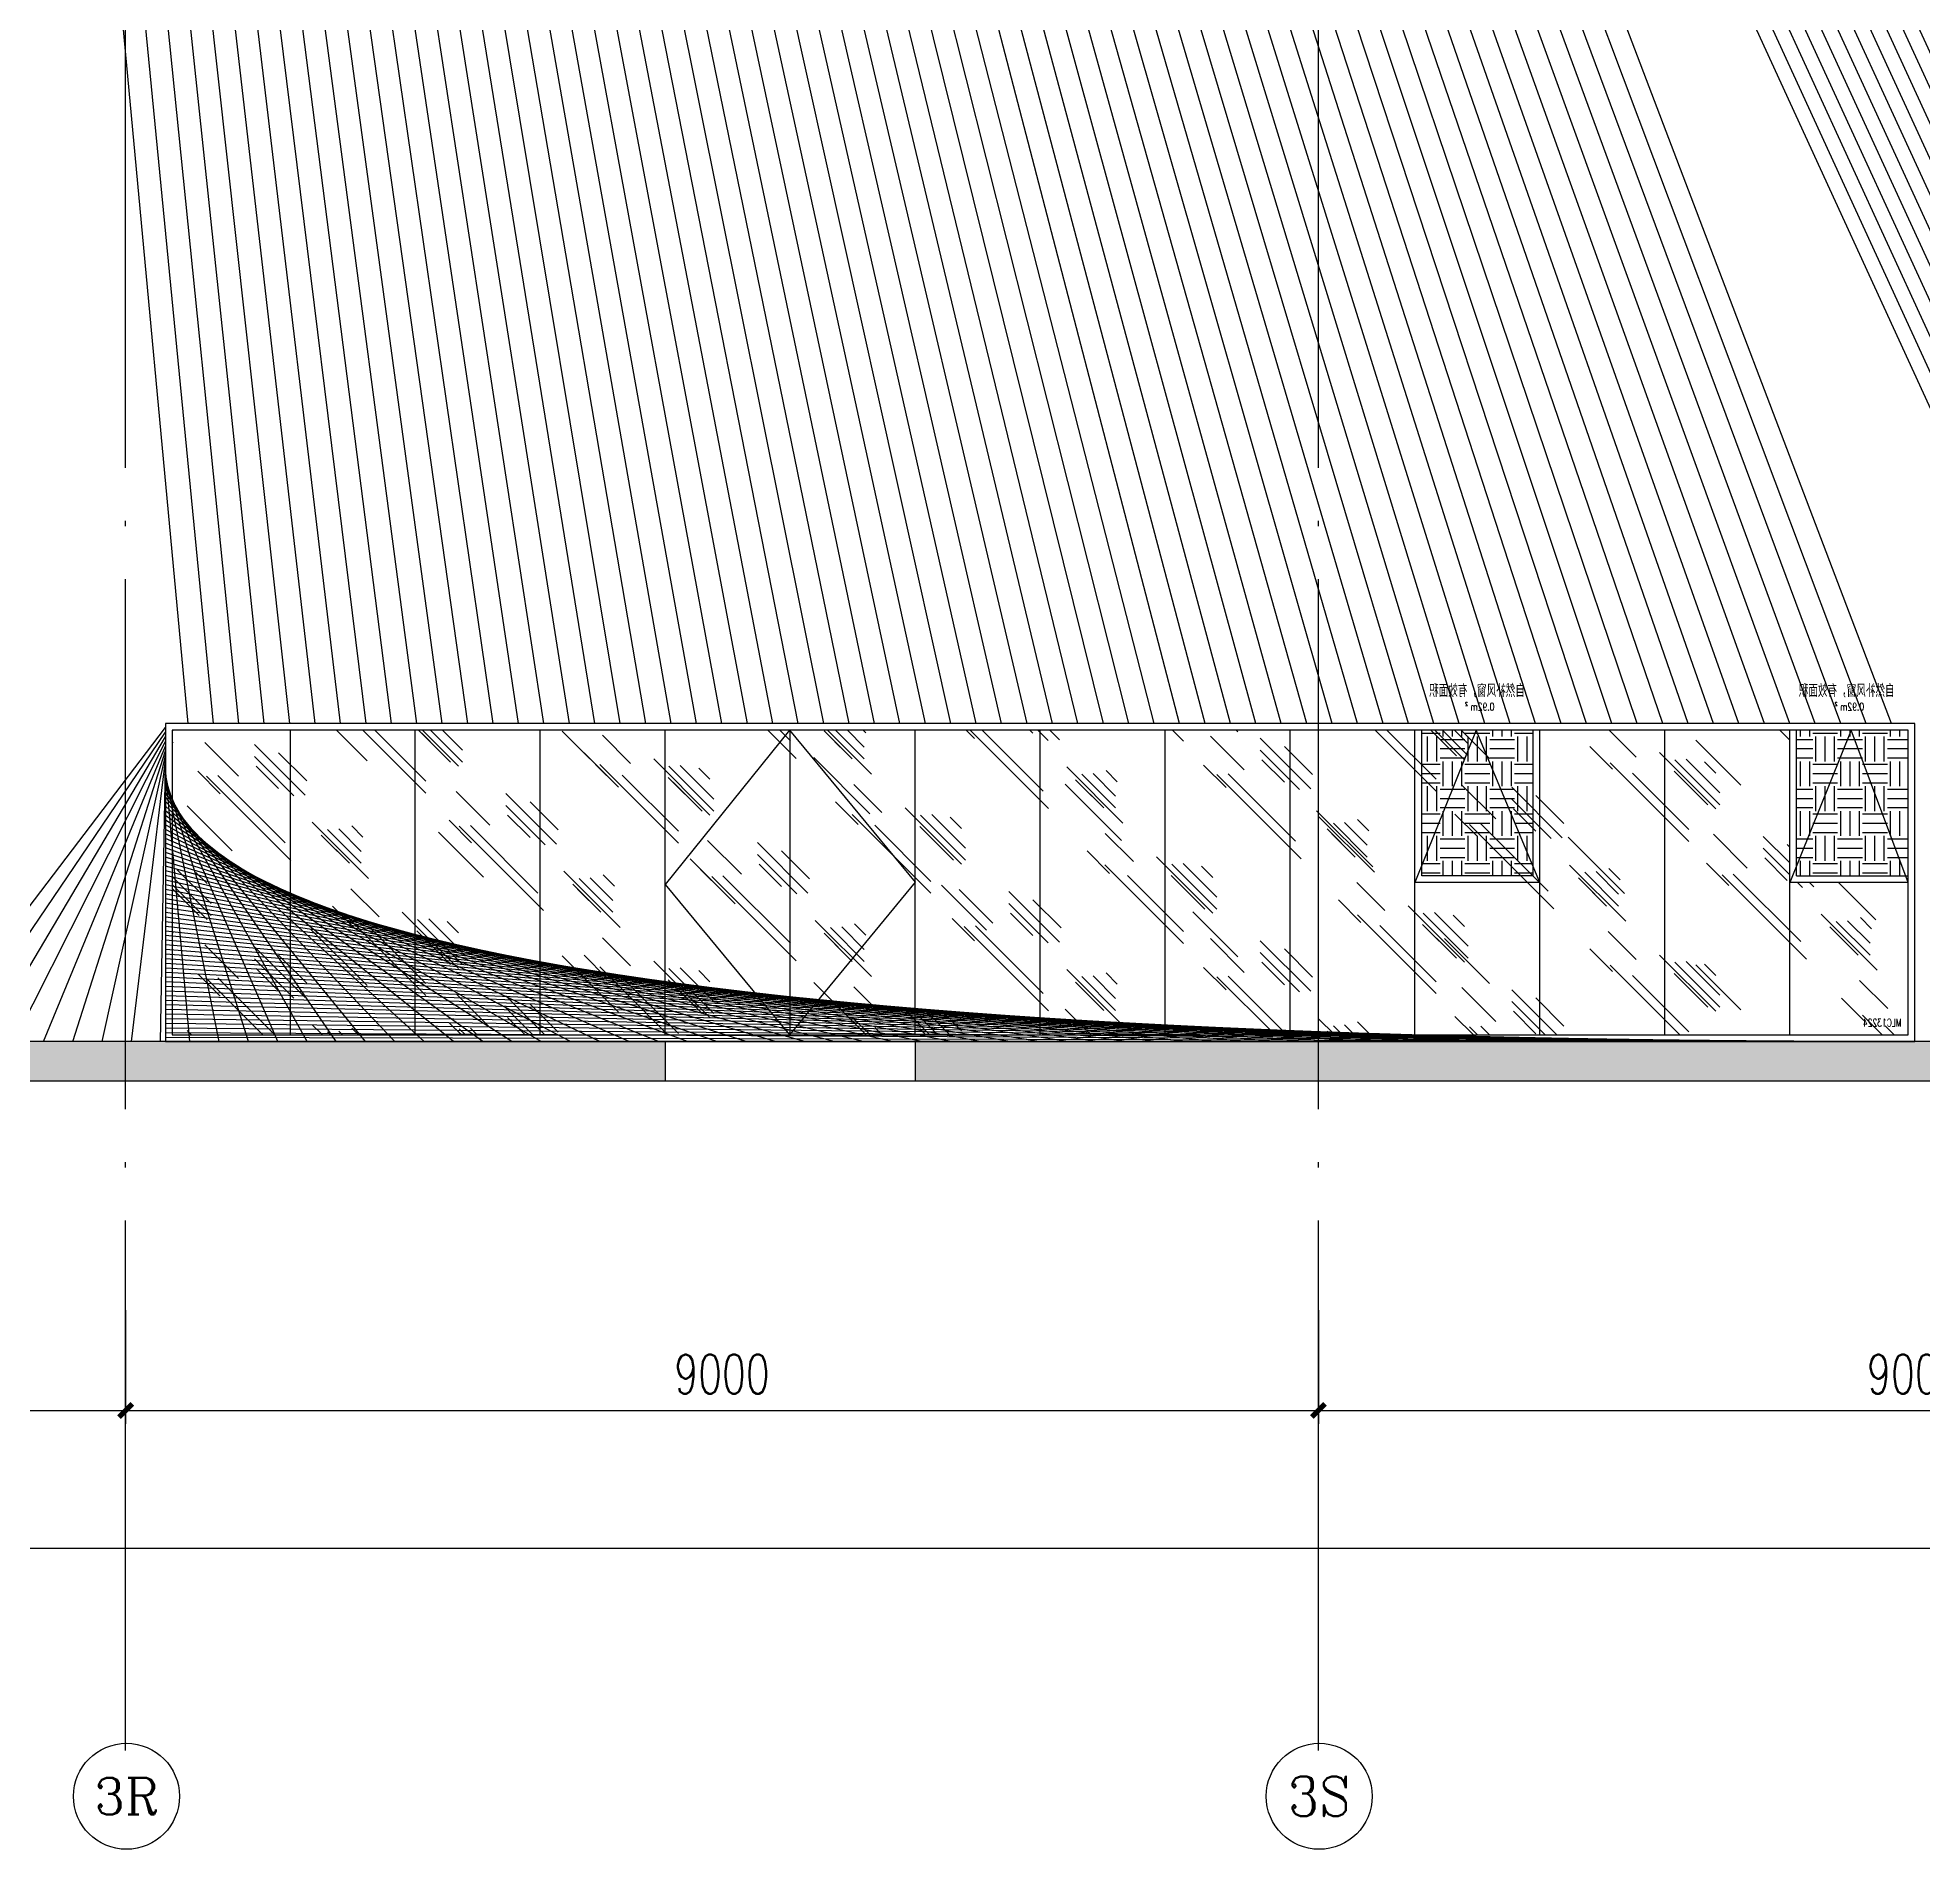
# Model space of a CAD drawing. Extents: x -4210259 to 293730, y -7499 to 868879.
# Drawn here: x 117856 to 132076, y 511142 to 524813 of the extents above; entities that cross this region are included whole.
import ezdxf
from ezdxf.enums import TextEntityAlignment as Align

# ---------------------------------------------------------------- set-up
doc = ezdxf.new("R2010")
doc.units = 0
doc.header["$LTSCALE"] = 1000
doc.header["$MEASUREMENT"] = 0
doc.linetypes.add('__DASH', pattern=[0.35, 0.25, -0.1])
doc.linetypes.add('DOTE', pattern=[2.4200000000000004, 2, -0.2, 0.02, -0.2])
doc.layers.get('Defpoints').update_dxf_attribs({"color": 210})
for name, color, linetype in [('A-AXIS-D', 1, 'Continuous'), ('A-AXIS-DOTE', 14, 'DOTE'), ('A-HATCH-2', 251, 'Continuous'), ('A-LIN-V', 9, 'Continuous'), ('A-WINDOW', 140, 'Continuous'), ('A-门窗表显示尺寸', 160, 'Continuous'), ('AS-WALL', 40, 'Continuous'), ('PUB_TEXT', 7, 'Continuous'), ('SPACE', 7, 'Continuous'), ('SPACE_HATCH', 8, 'Continuous')]:
    doc.layers.add(name, color=color, linetype=linetype)
doc.layers.add('A-WALL-HATCH', color=8, linetype='Continuous', lineweight=13)
doc.styles.add('_TCH_AXIS', font='COMPLEX', dxfattribs={"bigfont": 'GBCBIG'})
doc.styles.add('_TCH_DIM_T3', font='SIMPLEX', dxfattribs={"width": 0.7058823529411765, "bigfont": 'GBCBIG'})
doc.styles.add('_TCH_SPACE', font='SIMPLEX', dxfattribs={"height": 5, "bigfont": 'GBCBIG'})
doc.styles.add('A-DIM_T3', font='SIMPLEX', dxfattribs={"width": 0.7058823529411765, "bigfont": 'GBCBIG'})
doc.styles.add('A-STANDARD', font='SIMPLEX', dxfattribs={"bigfont": 'GBCBIG'})
doc.dimstyles.new('_TCH_ARCH&&100', dxfattribs={"dimtxt": 297.5, "dimasz": 100, "dimexe": 100, "dimexo": 100, "dimgap": 126.25, "dimtad": 1, "dimdec": 0, "dimzin": 0, "dimdsep": 46, "dimtxsty": '_TCH_DIM_T3', "dimblk": 'ARCHTICK', "dimcen": 0.09, "dimclrt": 7, "dimazin": 2, "dimtfac": 1, "dimtdec": 0, "dimtix": 1, "dimtmove": 2, "dimatfit": 3, "dimfxl": 0, "dimtolj": 1, "dimtzin": 0, "dimarcsym": 0})
doc.dimstyles.new('A-DIM&&20', dxfattribs={"dimtxt": 59.5, "dimasz": 20, "dimexe": 20, "dimexo": 20, "dimgap": 25.25, "dimtad": 1, "dimdec": 0, "dimzin": 0, "dimdsep": 46, "dimtxsty": 'A-DIM_T3', "dimblk": 'ARCHTICK', "dimcen": 0.09, "dimclrt": 7, "dimazin": 2, "dimtfac": 1, "dimtdec": 0, "dimtix": 1, "dimtmove": 2, "dimatfit": 3, "dimfxl": 0, "dimtolj": 1, "dimtzin": 0, "dimarcsym": 0})
pattern_1 = [(0, (0, 0), (187.5, 187.5), [187.5, -187.5]), (0, (0, 70.3125), (187.5, 187.5), [187.5, -187.5]), (0, (0, 140.625), (187.5, 187.5), [187.5, -187.5]), (90, (23.4375, 164.0625), (-187.5, 187.5), [187.5, -187.5]), (90, (93.75, 164.0625), (-187.5, 187.5), [187.5, -187.5]), (90, (164.0625, 164.0625), (-187.5, 187.5), [187.5, -187.5])]

# ---------------------------------------------------------------- blocks, each defined once
blk = doc.blocks.new('_ArchTick')
at = {"color": 0, "linetype": 'ByBlock', "const_width": 0.4}
blk.add_lwpolyline([(-0.5, -0.5), (0.5, 0.5)], dxfattribs=at)
blk = doc.blocks.new('*D1433')
at = {"layer": 'A-门窗表显示尺寸', "color": 0, "lineweight": -2}
for p, q in [((88599.33238329354, 519122.5479735102), (88599.33238329354, 519390.0000000253)), ((88599.33238329354, 519370.0000000253), (101799.3323832985, 519370.0000000253)), ((101799.3323832985, 519122.5479735102), (101799.3323832985, 519390.0000000253))]:
    blk.add_line(p, q, dxfattribs=at)
at = {"layer": 'Defpoints', "color": 0}
for p in [(101799.3323832985, 519370.0000000253), (88599.33238329354, 519102.5479735102), (101799.3323832985, 519102.5479735102)]:
    blk.add_point(p, dxfattribs=at)
at = {"layer": 'A-门窗表显示尺寸', "color": 0, "lineweight": -2, "xscale": 20, "yscale": 20, "zscale": 20, "rotation": 180}
blk.add_blockref('_ArchTick', (88599.33238329354, 519370.0000000253), dxfattribs=at)
at = {"layer": 'A-门窗表显示尺寸', "color": 0, "lineweight": -2, "xscale": 20, "yscale": 20, "zscale": 20}
blk.add_blockref('_ArchTick', (101799.3323832985, 519370.0000000253), dxfattribs=at)
at = {"layer": 'A-门窗表显示尺寸', "color": 7, "insert": (95199.33238329605, 519425.0000000253), "char_height": 59.5, "attachment_point": 5, "style": 'A-DIM_T3'}
blk.add_mtext('\\A1;13200', dxfattribs=at)
blk = doc.blocks.new('*D1434')
at = {"layer": 'A-门窗表显示尺寸', "color": 0, "lineweight": -2}
for p, q in [((90955.71428571851, 519637.4520265411), (90688.26225920347, 519637.4520265411)), ((90708.26225920347, 517237.4520265178), (90708.26225920347, 519637.4520265411)), ((90955.71428571851, 517237.4520265178), (90688.26225920347, 517237.4520265178))]:
    blk.add_line(p, q, dxfattribs=at)
at = {"layer": 'Defpoints', "color": 0}
for p in [(90708.26225920347, 519637.4520265411), (90975.71428571851, 519637.4520265411), (90975.71428571851, 517237.4520265178)]:
    blk.add_point(p, dxfattribs=at)
at = {"layer": 'A-门窗表显示尺寸', "color": 0, "lineweight": -2, "xscale": 20, "yscale": 20, "zscale": 20}
for p, rotation in [((90708.26225920347, 519637.4520265411), 90), ((90708.26225920347, 517237.4520265178), 270)]:
    blk.add_blockref('_ArchTick', p, dxfattribs=dict(at, rotation=rotation))
at = {"layer": 'A-门窗表显示尺寸', "color": 7, "insert": (90653.2622592036, 518437.4520265294), "char_height": 59.5, "attachment_point": 5, "rotation": 90, "style": 'A-DIM_T3'}
blk.add_mtext('\\A1;2400', dxfattribs=at)
blk = doc.blocks.new('*D1435')
at = {"layer": 'A-门窗表显示尺寸', "color": 0, "lineweight": -2}
for p, q in [((100856.47524044, 518862.5479734597), (100856.47524044, 519129.9999999747)), ((100856.47524044, 519109.9999999747), (101799.3323832985, 519109.9999999747)), ((101799.3323832985, 518862.5479734597), (101799.3323832985, 519129.9999999747))]:
    blk.add_line(p, q, dxfattribs=at)
at = {"layer": 'Defpoints', "color": 0}
for p in [(101799.3323832985, 519109.9999999747), (100856.47524044, 518842.5479734597), (101799.3323832985, 518842.5479734597)]:
    blk.add_point(p, dxfattribs=at)
at = {"layer": 'A-门窗表显示尺寸', "color": 0, "lineweight": -2, "xscale": 20, "yscale": 20, "zscale": 20, "rotation": 180}
blk.add_blockref('_ArchTick', (100856.47524044, 519109.9999999747), dxfattribs=at)
at = {"layer": 'A-门窗表显示尺寸', "color": 0, "lineweight": -2, "xscale": 20, "yscale": 20, "zscale": 20}
blk.add_blockref('_ArchTick', (101799.3323832985, 519109.9999999747), dxfattribs=at)
at = {"layer": 'A-门窗表显示尺寸', "color": 7, "insert": (101327.9038118693, 519164.9999999747), "char_height": 59.5, "attachment_point": 5, "style": 'A-DIM_T3'}
blk.add_mtext('\\A1;943', dxfattribs=at)
blk = doc.blocks.new('*D1436')
at = {"layer": 'A-门窗表显示尺寸', "color": 0, "lineweight": -2}
for p, q in [((99913.61809758257, 518862.5479734597), (99913.61809758257, 519129.9999999747)), ((99913.61809758257, 519109.9999999747), (100856.47524044, 519109.9999999747)), ((100856.47524044, 518862.5479734597), (100856.47524044, 519129.9999999747))]:
    blk.add_line(p, q, dxfattribs=at)
at = {"layer": 'Defpoints', "color": 0}
for p in [(100856.47524044, 519109.9999999747), (99913.61809758257, 518842.5479734597), (100856.47524044, 518842.5479734597)]:
    blk.add_point(p, dxfattribs=at)
at = {"layer": 'A-门窗表显示尺寸', "color": 0, "lineweight": -2, "xscale": 20, "yscale": 20, "zscale": 20, "rotation": 180}
blk.add_blockref('_ArchTick', (99913.61809758257, 519109.9999999747), dxfattribs=at)
at = {"layer": 'A-门窗表显示尺寸', "color": 0, "lineweight": -2, "xscale": 20, "yscale": 20, "zscale": 20}
blk.add_blockref('_ArchTick', (100856.47524044, 519109.9999999747), dxfattribs=at)
at = {"layer": 'A-门窗表显示尺寸', "color": 7, "insert": (100385.0466690113, 519164.9999999747), "char_height": 59.5, "attachment_point": 5, "style": 'A-DIM_T3'}
blk.add_mtext('\\A1;943', dxfattribs=at)
blk = doc.blocks.new('*D1437')
at = {"layer": 'A-门窗表显示尺寸', "color": 0, "lineweight": -2}
for p, q in [((98970.76095472512, 518862.5479734597), (98970.76095472512, 519129.9999999747)), ((98970.76095472512, 519109.9999999747), (99913.61809758257, 519109.9999999747)), ((99913.61809758257, 518862.5479734597), (99913.61809758257, 519129.9999999747))]:
    blk.add_line(p, q, dxfattribs=at)
at = {"layer": 'Defpoints', "color": 0}
for p in [(99913.61809758257, 519109.9999999747), (98970.76095472512, 518842.5479734597), (99913.61809758257, 518842.5479734597)]:
    blk.add_point(p, dxfattribs=at)
at = {"layer": 'A-门窗表显示尺寸', "color": 0, "lineweight": -2, "xscale": 20, "yscale": 20, "zscale": 20, "rotation": 180}
blk.add_blockref('_ArchTick', (98970.76095472512, 519109.9999999747), dxfattribs=at)
at = {"layer": 'A-门窗表显示尺寸', "color": 0, "lineweight": -2, "xscale": 20, "yscale": 20, "zscale": 20}
blk.add_blockref('_ArchTick', (99913.61809758257, 519109.9999999747), dxfattribs=at)
at = {"layer": 'A-门窗表显示尺寸', "color": 7, "insert": (99442.18952615384, 519164.9999999747), "char_height": 59.5, "attachment_point": 5, "style": 'A-DIM_T3'}
blk.add_mtext('\\A1;943', dxfattribs=at)
blk = doc.blocks.new('*D1438')
at = {"layer": 'A-门窗表显示尺寸', "color": 0, "lineweight": -2}
for p, q in [((98027.9038118677, 518862.5479734597), (98027.9038118677, 519129.9999999747)), ((98027.9038118677, 519109.9999999747), (98970.76095472512, 519109.9999999747)), ((98970.76095472512, 518862.5479734597), (98970.76095472512, 519129.9999999747))]:
    blk.add_line(p, q, dxfattribs=at)
at = {"layer": 'Defpoints', "color": 0}
for p in [(98970.76095472512, 519109.9999999747), (98027.9038118677, 518842.5479734597), (98970.76095472512, 518842.5479734597)]:
    blk.add_point(p, dxfattribs=at)
at = {"layer": 'A-门窗表显示尺寸', "color": 0, "lineweight": -2, "xscale": 20, "yscale": 20, "zscale": 20, "rotation": 180}
blk.add_blockref('_ArchTick', (98027.9038118677, 519109.9999999747), dxfattribs=at)
at = {"layer": 'A-门窗表显示尺寸', "color": 0, "lineweight": -2, "xscale": 20, "yscale": 20, "zscale": 20}
blk.add_blockref('_ArchTick', (98970.76095472512, 519109.9999999747), dxfattribs=at)
at = {"layer": 'A-门窗表显示尺寸', "color": 7, "insert": (98499.33238329641, 519164.9999999747), "char_height": 59.5, "attachment_point": 5, "style": 'A-DIM_T3'}
blk.add_mtext('\\A1;943', dxfattribs=at)
blk = doc.blocks.new('*D1439')
at = {"layer": 'A-门窗表显示尺寸', "color": 0, "lineweight": -2}
for p, q in [((97085.04666901028, 518862.5479734597), (97085.04666901028, 519129.9999999747)), ((97085.04666901028, 519109.9999999747), (98027.9038118677, 519109.9999999747)), ((98027.9038118677, 518862.5479734597), (98027.9038118677, 519129.9999999747))]:
    blk.add_line(p, q, dxfattribs=at)
at = {"layer": 'Defpoints', "color": 0}
for p in [(98027.9038118677, 519109.9999999747), (97085.04666901028, 518842.5479734597), (98027.9038118677, 518842.5479734597)]:
    blk.add_point(p, dxfattribs=at)
at = {"layer": 'A-门窗表显示尺寸', "color": 0, "lineweight": -2, "xscale": 20, "yscale": 20, "zscale": 20, "rotation": 180}
blk.add_blockref('_ArchTick', (97085.04666901028, 519109.9999999747), dxfattribs=at)
at = {"layer": 'A-门窗表显示尺寸', "color": 0, "lineweight": -2, "xscale": 20, "yscale": 20, "zscale": 20}
blk.add_blockref('_ArchTick', (98027.9038118677, 519109.9999999747), dxfattribs=at)
at = {"layer": 'A-门窗表显示尺寸', "color": 7, "insert": (97556.47524043899, 519164.9999999747), "char_height": 59.5, "attachment_point": 5, "style": 'A-DIM_T3'}
blk.add_mtext('\\A1;943', dxfattribs=at)
blk = doc.blocks.new('*D1440')
at = {"layer": 'A-门窗表显示尺寸', "color": 0, "lineweight": -2}
for p, q in [((96142.18952615288, 518862.5479734597), (96142.18952615288, 519129.9999999747)), ((96142.18952615288, 519109.9999999747), (97085.04666901028, 519109.9999999747)), ((97085.04666901028, 518862.5479734597), (97085.04666901028, 519129.9999999747))]:
    blk.add_line(p, q, dxfattribs=at)
at = {"layer": 'Defpoints', "color": 0}
for p in [(97085.04666901028, 519109.9999999747), (96142.18952615288, 518842.5479734597), (97085.04666901028, 518842.5479734597)]:
    blk.add_point(p, dxfattribs=at)
at = {"layer": 'A-门窗表显示尺寸', "color": 0, "lineweight": -2, "xscale": 20, "yscale": 20, "zscale": 20, "rotation": 180}
blk.add_blockref('_ArchTick', (96142.18952615288, 519109.9999999747), dxfattribs=at)
at = {"layer": 'A-门窗表显示尺寸', "color": 0, "lineweight": -2, "xscale": 20, "yscale": 20, "zscale": 20}
blk.add_blockref('_ArchTick', (97085.04666901028, 519109.9999999747), dxfattribs=at)
at = {"layer": 'A-门窗表显示尺寸', "color": 7, "insert": (96613.61809758158, 519164.9999999747), "char_height": 59.5, "attachment_point": 5, "style": 'A-DIM_T3'}
blk.add_mtext('\\A1;943', dxfattribs=at)
blk = doc.blocks.new('*D1441')
at = {"layer": 'A-门窗表显示尺寸', "color": 0, "lineweight": -2}
for p, q in [((95199.3323832954, 518862.5479734597), (95199.3323832954, 519129.9999999747)), ((95199.3323832954, 519109.9999999747), (96142.18952615288, 519109.9999999747)), ((96142.18952615288, 518862.5479734597), (96142.18952615288, 519129.9999999747))]:
    blk.add_line(p, q, dxfattribs=at)
at = {"layer": 'Defpoints', "color": 0}
for p in [(96142.18952615288, 519109.9999999747), (95199.3323832954, 518842.5479734597), (96142.18952615288, 518842.5479734597)]:
    blk.add_point(p, dxfattribs=at)
at = {"layer": 'A-门窗表显示尺寸', "color": 0, "lineweight": -2, "xscale": 20, "yscale": 20, "zscale": 20, "rotation": 180}
blk.add_blockref('_ArchTick', (95199.3323832954, 519109.9999999747), dxfattribs=at)
at = {"layer": 'A-门窗表显示尺寸', "color": 0, "lineweight": -2, "xscale": 20, "yscale": 20, "zscale": 20}
blk.add_blockref('_ArchTick', (96142.18952615288, 519109.9999999747), dxfattribs=at)
at = {"layer": 'A-门窗表显示尺寸', "color": 7, "insert": (95670.76095472414, 519164.9999999747), "char_height": 59.5, "attachment_point": 5, "style": 'A-DIM_T3'}
blk.add_mtext('\\A1;943', dxfattribs=at)
blk = doc.blocks.new('*D1442')
at = {"layer": 'A-门窗表显示尺寸', "color": 0, "lineweight": -2}
for p, q in [((94256.47524043798, 518862.5479734597), (94256.47524043798, 519129.9999999747)), ((94256.47524043798, 519109.9999999747), (95199.3323832954, 519109.9999999747)), ((95199.3323832954, 518862.5479734597), (95199.3323832954, 519129.9999999747))]:
    blk.add_line(p, q, dxfattribs=at)
at = {"layer": 'Defpoints', "color": 0}
for p in [(95199.3323832954, 519109.9999999747), (94256.47524043798, 518842.5479734597), (95199.3323832954, 518842.5479734597)]:
    blk.add_point(p, dxfattribs=at)
at = {"layer": 'A-门窗表显示尺寸', "color": 0, "lineweight": -2, "xscale": 20, "yscale": 20, "zscale": 20, "rotation": 180}
blk.add_blockref('_ArchTick', (94256.47524043798, 519109.9999999747), dxfattribs=at)
at = {"layer": 'A-门窗表显示尺寸', "color": 0, "lineweight": -2, "xscale": 20, "yscale": 20, "zscale": 20}
blk.add_blockref('_ArchTick', (95199.3323832954, 519109.9999999747), dxfattribs=at)
at = {"layer": 'A-门窗表显示尺寸', "color": 7, "insert": (94727.9038118667, 519164.9999999747), "char_height": 59.5, "attachment_point": 5, "style": 'A-DIM_T3'}
blk.add_mtext('\\A1;943', dxfattribs=at)
blk = doc.blocks.new('*D1443')
at = {"layer": 'A-门窗表显示尺寸', "color": 0, "lineweight": -2}
for p, q in [((93313.61809758059, 518862.5479734597), (93313.61809758059, 519129.9999999747)), ((93313.61809758059, 519109.9999999747), (94256.47524043798, 519109.9999999747)), ((94256.47524043798, 518862.5479734597), (94256.47524043798, 519129.9999999747))]:
    blk.add_line(p, q, dxfattribs=at)
at = {"layer": 'Defpoints', "color": 0}
for p in [(94256.47524043798, 519109.9999999747), (93313.61809758059, 518842.5479734597), (94256.47524043798, 518842.5479734597)]:
    blk.add_point(p, dxfattribs=at)
at = {"layer": 'A-门窗表显示尺寸', "color": 0, "lineweight": -2, "xscale": 20, "yscale": 20, "zscale": 20, "rotation": 180}
blk.add_blockref('_ArchTick', (93313.61809758059, 519109.9999999747), dxfattribs=at)
at = {"layer": 'A-门窗表显示尺寸', "color": 0, "lineweight": -2, "xscale": 20, "yscale": 20, "zscale": 20}
blk.add_blockref('_ArchTick', (94256.47524043798, 519109.9999999747), dxfattribs=at)
at = {"layer": 'A-门窗表显示尺寸', "color": 7, "insert": (93785.04666900929, 519164.9999999747), "char_height": 59.5, "attachment_point": 5, "style": 'A-DIM_T3'}
blk.add_mtext('\\A1;943', dxfattribs=at)
blk = doc.blocks.new('*D1444')
at = {"layer": 'A-门窗表显示尺寸', "color": 0, "lineweight": -2}
for p, q in [((92370.76095472317, 518862.5479734597), (92370.76095472317, 519129.9999999747)), ((92370.76095472317, 519109.9999999747), (93313.61809758059, 519109.9999999747)), ((93313.61809758059, 518862.5479734597), (93313.61809758059, 519129.9999999747))]:
    blk.add_line(p, q, dxfattribs=at)
at = {"layer": 'Defpoints', "color": 0}
for p in [(93313.61809758059, 519109.9999999747), (92370.76095472317, 518842.5479734597), (93313.61809758059, 518842.5479734597)]:
    blk.add_point(p, dxfattribs=at)
at = {"layer": 'A-门窗表显示尺寸', "color": 0, "lineweight": -2, "xscale": 20, "yscale": 20, "zscale": 20, "rotation": 180}
blk.add_blockref('_ArchTick', (92370.76095472317, 519109.9999999747), dxfattribs=at)
at = {"layer": 'A-门窗表显示尺寸', "color": 0, "lineweight": -2, "xscale": 20, "yscale": 20, "zscale": 20}
blk.add_blockref('_ArchTick', (93313.61809758059, 519109.9999999747), dxfattribs=at)
at = {"layer": 'A-门窗表显示尺寸', "color": 7, "insert": (92842.18952615188, 519164.9999999747), "char_height": 59.5, "attachment_point": 5, "style": 'A-DIM_T3'}
blk.add_mtext('\\A1;943', dxfattribs=at)
blk = doc.blocks.new('*D1445')
at = {"layer": 'A-门窗表显示尺寸', "color": 0, "lineweight": -2}
for p, q in [((91427.90381186575, 518862.5479734597), (91427.90381186575, 519129.9999999747)), ((91427.90381186575, 519109.9999999747), (92370.76095472317, 519109.9999999747)), ((92370.76095472317, 518862.5479734597), (92370.76095472317, 519129.9999999747))]:
    blk.add_line(p, q, dxfattribs=at)
at = {"layer": 'Defpoints', "color": 0}
for p in [(92370.76095472317, 519109.9999999747), (91427.90381186575, 518842.5479734597), (92370.76095472317, 518842.5479734597)]:
    blk.add_point(p, dxfattribs=at)
at = {"layer": 'A-门窗表显示尺寸', "color": 0, "lineweight": -2, "xscale": 20, "yscale": 20, "zscale": 20, "rotation": 180}
blk.add_blockref('_ArchTick', (91427.90381186575, 519109.9999999747), dxfattribs=at)
at = {"layer": 'A-门窗表显示尺寸', "color": 0, "lineweight": -2, "xscale": 20, "yscale": 20, "zscale": 20}
blk.add_blockref('_ArchTick', (92370.76095472317, 519109.9999999747), dxfattribs=at)
at = {"layer": 'A-门窗表显示尺寸', "color": 7, "insert": (91899.33238329446, 519164.9999999747), "char_height": 59.5, "attachment_point": 5, "style": 'A-DIM_T3'}
blk.add_mtext('\\A1;943', dxfattribs=at)
blk = doc.blocks.new('*D1446')
at = {"layer": 'A-门窗表显示尺寸', "color": 0, "lineweight": -2}
for p, q in [((90485.04666900833, 518862.5479734597), (90485.04666900833, 519129.9999999747)), ((90485.04666900833, 519109.9999999747), (91427.90381186575, 519109.9999999747)), ((91427.90381186575, 518862.5479734597), (91427.90381186575, 519129.9999999747))]:
    blk.add_line(p, q, dxfattribs=at)
at = {"layer": 'Defpoints', "color": 0}
for p in [(91427.90381186575, 519109.9999999747), (90485.04666900833, 518842.5479734597), (91427.90381186575, 518842.5479734597)]:
    blk.add_point(p, dxfattribs=at)
at = {"layer": 'A-门窗表显示尺寸', "color": 0, "lineweight": -2, "xscale": 20, "yscale": 20, "zscale": 20, "rotation": 180}
blk.add_blockref('_ArchTick', (90485.04666900833, 519109.9999999747), dxfattribs=at)
at = {"layer": 'A-门窗表显示尺寸', "color": 0, "lineweight": -2, "xscale": 20, "yscale": 20, "zscale": 20}
blk.add_blockref('_ArchTick', (91427.90381186575, 519109.9999999747), dxfattribs=at)
at = {"layer": 'A-门窗表显示尺寸', "color": 7, "insert": (90956.47524043704, 519164.9999999747), "char_height": 59.5, "attachment_point": 5, "style": 'A-DIM_T3'}
blk.add_mtext('\\A1;943', dxfattribs=at)
blk = doc.blocks.new('*D1447')
at = {"layer": 'A-门窗表显示尺寸', "color": 0, "lineweight": -2}
for p, q in [((89542.18952615088, 518862.5479734597), (89542.18952615088, 519129.9999999747)), ((89542.18952615088, 519109.9999999747), (90485.04666900833, 519109.9999999747)), ((90485.04666900833, 518862.5479734597), (90485.04666900833, 519129.9999999747))]:
    blk.add_line(p, q, dxfattribs=at)
at = {"layer": 'Defpoints', "color": 0}
for p in [(90485.04666900833, 519109.9999999747), (89542.18952615088, 518842.5479734597), (90485.04666900833, 518842.5479734597)]:
    blk.add_point(p, dxfattribs=at)
at = {"layer": 'A-门窗表显示尺寸', "color": 0, "lineweight": -2, "xscale": 20, "yscale": 20, "zscale": 20, "rotation": 180}
blk.add_blockref('_ArchTick', (89542.18952615088, 519109.9999999747), dxfattribs=at)
at = {"layer": 'A-门窗表显示尺寸', "color": 0, "lineweight": -2, "xscale": 20, "yscale": 20, "zscale": 20}
blk.add_blockref('_ArchTick', (90485.04666900833, 519109.9999999747), dxfattribs=at)
at = {"layer": 'A-门窗表显示尺寸', "color": 7, "insert": (90013.6180975796, 519164.9999999747), "char_height": 59.5, "attachment_point": 5, "style": 'A-DIM_T3'}
blk.add_mtext('\\A1;943', dxfattribs=at)
blk = doc.blocks.new('*D1448')
at = {"layer": 'A-门窗表显示尺寸', "color": 0, "lineweight": -2}
for p, q in [((88599.33238329351, 518862.5479734597), (88599.33238329351, 519129.9999999747)), ((88599.33238329351, 519109.9999999747), (89542.18952615088, 519109.9999999747)), ((89542.18952615088, 518862.5479734597), (89542.18952615088, 519129.9999999747))]:
    blk.add_line(p, q, dxfattribs=at)
at = {"layer": 'Defpoints', "color": 0}
for p in [(89542.18952615088, 519109.9999999747), (88599.33238329351, 518842.5479734597), (89542.18952615088, 518842.5479734597)]:
    blk.add_point(p, dxfattribs=at)
at = {"layer": 'A-门窗表显示尺寸', "color": 0, "lineweight": -2, "xscale": 20, "yscale": 20, "zscale": 20, "rotation": 180}
blk.add_blockref('_ArchTick', (88599.33238329351, 519109.9999999747), dxfattribs=at)
at = {"layer": 'A-门窗表显示尺寸', "color": 0, "lineweight": -2, "xscale": 20, "yscale": 20, "zscale": 20}
blk.add_blockref('_ArchTick', (89542.18952615088, 519109.9999999747), dxfattribs=at)
at = {"layer": 'A-门窗表显示尺寸', "color": 7, "insert": (89070.7609547222, 519164.9999999747), "char_height": 59.5, "attachment_point": 5, "style": 'A-DIM_T3'}
blk.add_mtext('\\A1;943', dxfattribs=at)
blk = doc.blocks.new('*D1449')
at = {"layer": 'A-门窗表显示尺寸', "color": 0, "lineweight": -2}
for p, q in [((91349.33238329858, 518437.4520265391), (91081.88035678354, 518437.4520265391)), ((91101.88035678354, 517237.4520265172), (91101.88035678354, 518437.4520265391)), ((91349.33238329858, 517237.4520265172), (91081.88035678354, 517237.4520265172))]:
    blk.add_line(p, q, dxfattribs=at)
at = {"layer": 'Defpoints', "color": 0}
for p in [(91101.88035678354, 518437.4520265391), (91369.33238329858, 518437.4520265391), (91369.33238329858, 517237.4520265172)]:
    blk.add_point(p, dxfattribs=at)
at = {"layer": 'A-门窗表显示尺寸', "color": 0, "lineweight": -2, "xscale": 20, "yscale": 20, "zscale": 20}
for p, rotation in [((91101.88035678354, 518437.4520265391), 90), ((91101.88035678354, 517237.4520265172), 270)]:
    blk.add_blockref('_ArchTick', p, dxfattribs=dict(at, rotation=rotation))
at = {"layer": 'A-门窗表显示尺寸', "color": 7, "insert": (91046.88035678367, 517837.4520265281), "char_height": 59.5, "attachment_point": 5, "rotation": 90, "style": 'A-DIM_T3'}
blk.add_mtext('\\A1;1200', dxfattribs=at)
blk = doc.blocks.new('*D1450')
at = {"layer": 'A-门窗表显示尺寸', "color": 0, "lineweight": -2}
for p, q in [((91349.33238329858, 519637.4520265405), (91081.88035678354, 519637.4520265405)), ((91101.88035678354, 518437.4520265391), (91101.88035678354, 519637.4520265405)), ((91349.33238329858, 518437.4520265391), (91081.88035678354, 518437.4520265391))]:
    blk.add_line(p, q, dxfattribs=at)
at = {"layer": 'Defpoints', "color": 0}
for p in [(91101.88035678354, 519637.4520265405), (91369.33238329858, 519637.4520265405), (91369.33238329858, 518437.4520265391)]:
    blk.add_point(p, dxfattribs=at)
at = {"layer": 'A-门窗表显示尺寸', "color": 0, "lineweight": -2, "xscale": 20, "yscale": 20, "zscale": 20}
for p, rotation in [((91101.88035678354, 519637.4520265405), 90), ((91101.88035678354, 518437.4520265391), 270)]:
    blk.add_blockref('_ArchTick', p, dxfattribs=dict(at, rotation=rotation))
at = {"layer": 'A-门窗表显示尺寸', "color": 7, "insert": (91046.88035678367, 519037.4520265397), "char_height": 59.5, "attachment_point": 5, "rotation": 90, "style": 'A-DIM_T3'}
blk.add_mtext('\\A1;1200', dxfattribs=at)
blk = doc.blocks.new('*D725')
at = {"layer": 'A-AXIS-D', "color": 0, "lineweight": -2}
for p, q in [((-17280.66761670116, 515211.3858529096), (-17280.66761670116, 513313.3764944364)), ((168419.3323860153, 515211.3858529096), (168419.3323860153, 513313.3764944364)), ((-17280.66761670116, 513413.3764944364), (168419.3323860153, 513413.3764944364))]:
    blk.add_line(p, q, dxfattribs=at)
at = {"layer": 'Defpoints', "color": 0}
for p in [(-17280.66761670116, 515311.3858529096), (168419.3323860153, 515311.3858529096), (168419.3323860153, 513413.3764944364)]:
    blk.add_point(p, dxfattribs=at)
at = {"layer": 'A-AXIS-D', "color": 0, "lineweight": -2, "xscale": 100, "yscale": 100, "zscale": 100, "rotation": 180}
blk.add_blockref('_ArchTick', (-17280.66761670116, 513413.3764944364), dxfattribs=at)
at = {"layer": 'A-AXIS-D', "color": 0, "lineweight": -2, "xscale": 100, "yscale": 100, "zscale": 100}
blk.add_blockref('_ArchTick', (168419.3323860153, 513413.3764944364), dxfattribs=at)
at = {"layer": 'A-AXIS-D', "color": 7, "insert": (75569.33238465709, 513688.3764944364), "char_height": 297.5, "attachment_point": 5, "style": '_TCH_DIM_T3'}
blk.add_mtext('\\A1;185700', dxfattribs=at)
blk = doc.blocks.new('*D730')
at = {"layer": 'A-AXIS-D', "color": 0, "lineweight": -2}
for p, q in [((127519.3323832989, 515211.3858529096), (127519.3323832989, 514353.3764944364)), ((136519.3323832985, 515211.3858529096), (136519.3323832985, 514353.3764944364)), ((127519.3323832989, 514453.3764944364), (136519.3323832985, 514453.3764944364))]:
    blk.add_line(p, q, dxfattribs=at)
at = {"layer": 'Defpoints', "color": 0}
for p in [(127519.3323832989, 515311.3858529096), (136519.3323832985, 515311.3858529096), (136519.3323832985, 514453.3764944364)]:
    blk.add_point(p, dxfattribs=at)
at = {"layer": 'A-AXIS-D', "color": 0, "lineweight": -2, "xscale": 100, "yscale": 100, "zscale": 100, "rotation": 180}
blk.add_blockref('_ArchTick', (127519.3323832989, 514453.3764944364), dxfattribs=at)
at = {"layer": 'A-AXIS-D', "color": 0, "lineweight": -2, "xscale": 100, "yscale": 100, "zscale": 100}
blk.add_blockref('_ArchTick', (136519.3323832985, 514453.3764944364), dxfattribs=at)
at = {"layer": 'A-AXIS-D', "color": 7, "insert": (132019.3323832987, 514728.3764944364), "char_height": 297.5, "attachment_point": 5, "style": '_TCH_DIM_T3'}
blk.add_mtext('\\A1;9000', dxfattribs=at)
blk = doc.blocks.new('*D731')
at = {"layer": 'A-AXIS-D', "color": 0, "lineweight": -2}
for p, q in [((118519.3323832989, 515211.3858529096), (118519.3323832989, 514353.3764944364)), ((127519.3323832989, 515211.3858529096), (127519.3323832989, 514353.3764944364)), ((118519.3323832989, 514453.3764944364), (127519.3323832989, 514453.3764944364))]:
    blk.add_line(p, q, dxfattribs=at)
at = {"layer": 'Defpoints', "color": 0}
for p in [(118519.3323832989, 515311.3858529096), (127519.3323832989, 515311.3858529096), (127519.3323832989, 514453.3764944364)]:
    blk.add_point(p, dxfattribs=at)
at = {"layer": 'A-AXIS-D', "color": 0, "lineweight": -2, "xscale": 100, "yscale": 100, "zscale": 100, "rotation": 180}
blk.add_blockref('_ArchTick', (118519.3323832989, 514453.3764944364), dxfattribs=at)
at = {"layer": 'A-AXIS-D', "color": 0, "lineweight": -2, "xscale": 100, "yscale": 100, "zscale": 100}
blk.add_blockref('_ArchTick', (127519.3323832989, 514453.3764944364), dxfattribs=at)
at = {"layer": 'A-AXIS-D', "color": 7, "insert": (123019.3323832989, 514728.3764944364), "char_height": 297.5, "attachment_point": 5, "style": '_TCH_DIM_T3'}
blk.add_mtext('\\A1;9000', dxfattribs=at)
blk = doc.blocks.new('*D732')
at = {"layer": 'A-AXIS-D', "color": 0, "lineweight": -2}
for p, q in [((109519.332383299, 515211.3858529096), (109519.332383299, 514353.3764944364)), ((118519.3323832989, 515211.3858529096), (118519.3323832989, 514353.3764944364)), ((109519.332383299, 514453.3764944364), (118519.3323832989, 514453.3764944364))]:
    blk.add_line(p, q, dxfattribs=at)
at = {"layer": 'Defpoints', "color": 0}
for p in [(109519.332383299, 515311.3858529096), (118519.3323832989, 515311.3858529096), (118519.3323832989, 514453.3764944364)]:
    blk.add_point(p, dxfattribs=at)
at = {"layer": 'A-AXIS-D', "color": 0, "lineweight": -2, "xscale": 100, "yscale": 100, "zscale": 100, "rotation": 180}
blk.add_blockref('_ArchTick', (109519.332383299, 514453.3764944364), dxfattribs=at)
at = {"layer": 'A-AXIS-D', "color": 0, "lineweight": -2, "xscale": 100, "yscale": 100, "zscale": 100}
blk.add_blockref('_ArchTick', (118519.3323832989, 514453.3764944364), dxfattribs=at)
at = {"layer": 'A-AXIS-D', "color": 7, "insert": (114019.3323832989, 514728.3764944364), "char_height": 297.5, "attachment_point": 5, "style": '_TCH_DIM_T3'}
blk.add_mtext('\\A1;9000', dxfattribs=at)
blk = doc.blocks.new('werw4534')
at = {"layer": 'A-WALL-HATCH'}
h = blk.add_hatch(dxfattribs=at)
h.set_pattern_fill('玻璃2', color=256, scale=100, angle=180)
h.set_pattern_definition([(45, (1649211.067298129, 60.00000002526212), (0, 1527.350647362943), [600, -360, 600, -360, 240, -523.28157]), (45, (1649181.067298129, 90.00000002526212), (0, 1527.350647362943), [480, -600, 360, -360, 420, -463.28157]), (45, (1649181.067298129, 180.0000000252621), (0, 1527.350647362943), [360, -720, 240, -360, 540, -463.28157]), (45, (1649271.067298129, 90.00000002526212), (0, 1527.350647362943), [360, -720, 300, -1303.2815]), (45, (1649361.067298129, 180.0000000252621), (0, 1527.350647362943), [180, -900, 120, -1483.2815]), (45, (1649211.067298129, 330.0000000252621), (0, 1527.350647362943), [120, -900, 120, -480, 300, -763.28157]), (45, (1649751.067298129, 240.0000000252621), (0, 1527.350647362943), [600, -900, 720, -475.28157]), (45, (1649751.067298129, 150.0000000252621), (0, 1527.350647362943), [840, -600, 900, -355.28157]), (45, (1649901.067298129, 270.0000000252621), (0, -1697.056274847714), [600, -840, 480, -763.28157]), (45, (1649811.067298129, 450.0000000252621), (0, 1527.350647362943), [300, -1200, 360, -823.28157]), (45, (1649991.067298129, 360.0000000252621), (0, 1527.350647362943), [240, -1200, 240, -1003.2815])])
h.paths.add_polyline_path([(101749.3323833144, 517287.4520265208), (88649.33238330146, 517287.452026505), (88649.33238329343, 518437.4520265147), (89542.1895261608, 518437.4520265148), (89542.18952615096, 519587.4520265245), (101749.3323832985, 519587.4520265403)])
at = {"layer": 'SPACE_HATCH'}
h = blk.add_hatch(dxfattribs=at)
h.set_pattern_fill('土壤', color=1, scale=50, style=0)
h.set_pattern_definition(pattern_1)
h.paths.add_polyline_path([(88649.33238333312, 518487.4520263848), (89489.33238339378, 518487.4520266287), (89489.33238325524, 519587.4520265185), (88649.33238321845, 519587.4520266237)])
h = blk.add_hatch(dxfattribs=at)
h.set_pattern_fill('土壤', color=1, scale=50, style=0)
h.set_pattern_definition(pattern_1)
h.paths.add_polyline_path([(92317.9038118237, 518487.4520263849), (91477.90381179424, 518487.4520266471), (91477.90381193277, 519587.4520265217), (92317.90381193836, 519587.4520266237)])
at = {"layer": 'A-WINDOW'}
for p, q in [((89492.18952615082, 518487.4520265203), (89492.18952615082, 519587.4520265464)), ((89542.18952615082, 517287.4520265386), (89542.18952615093, 519587.4520265403)), ((90485.04666900824, 517287.4520265385), (90485.04666900836, 519587.4520265402)), ((91427.90381186569, 517287.4520265385), (91427.9038118658, 519587.4520265402)), ((91477.90381186595, 518487.4520265203), (91477.90381186595, 519587.4520265464)), ((92317.90381186339, 518487.4520265203), (92317.90381186339, 519587.4520265464)), ((92370.76095472311, 517287.4520265384), (92370.76095472323, 519587.4520265401)), ((93313.61809758053, 517287.4520265384), (93313.61809758065, 519587.4520265401)), ((94256.47524043793, 517287.4520265383), (94256.47524043804, 519587.45202654)), ((95199.33238329535, 517287.4520265383), (95199.33238329546, 519587.45202654)), ((96142.18952615277, 517287.4520265382), (96142.18952615288, 519587.4520265399)), ((97085.04666901019, 517287.4520265382), (97085.0466690103, 519587.4520265399)), ((98027.90381186761, 517287.4520265381), (98027.90381186773, 519587.4520265398)), ((98970.76095472503, 517287.4520265381), (98970.76095472515, 519587.4520265398)), ((99913.61809758245, 517287.452026538), (99913.61809758257, 519587.4520265397)), ((100856.4752404399, 517287.452026538), (100856.47524044, 519587.4520265397)), ((89492.18952615082, 518487.4520265203), (88649.33238329343, 518487.4520265203)), ((91477.90381186595, 518487.4520265203), (92317.90381186339, 518487.4520265203)), ((88649.33238329343, 518437.4520265147), (89542.18952615085, 518437.4520265148)), ((91425.04666900588, 518437.4520265148), (92370.76095472334, 518437.4520265149)), ((91429.33238329343, 518437.4520265147), (92370.76095473341, 518437.4520265147))]:
    blk.add_line(p, q, dxfattribs=at)
for points in [[(101799.3323832985, 517237.452026517), (88599.33238329343, 517237.4520265403), (88599.33238329343, 519637.4520265403), (101799.3323832985, 519637.4520265403)], [(101749.3323832985, 517287.4520265171), (88649.33238329343, 517287.4520265402), (88649.33238329343, 519587.4520265403), (101749.3323832985, 519587.4520265403)]]:
    blk.add_lwpolyline(points, close=True, dxfattribs=at)
for points in [[(88649.33238329343, 518437.4520265402), (89079.99999097455, 519587.4520265403), (89542.18952615085, 518437.4520265395)], [(91429.33238329343, 518437.4520265147), (91909.99999096442, 519587.4520265648), (92370.76095472317, 518437.452026564)], [(97089.33238329354, 519587.4520265398), (96142.18952615283, 518440.9106731339), (97089.33238329343, 517287.4520265253)], [(97089.33238329459, 519587.4520265398), (98027.90381186767, 518423.6174400513), (97089.33238329156, 517287.4520265253)]]:
    blk.add_lwpolyline(points, dxfattribs=at)
at = {"layer": 'A-门窗表显示尺寸', "color": 3, "style": 'A-STANDARD', "width": 0.7058823529411765}
blk.add_text('MLC13224', height=59.5, dxfattribs=at).set_placement((88698.93270185287, 517350.0000000253))
at = {"layer": 'SPACE', "color": 1, "style": '_TCH_SPACE'}
for p in [(88751.69866114556, 519837.4520265412), (91541.06944890488, 519837.4520265412)]:
    blk.add_text('自然补风窗，有效面积', height=96.45390070921985, dxfattribs=at).set_placement(p)
at = {"layer": 'SPACE', "color": 1, "style": '_TCH_SPACE', "width": 0.7058823529411765}
for s, height, p in [('0.92m', 59.5, (88981.93270369875, 519735.0770265412)), ('2', 29.75, (89181.93270369875, 519770.0770265412)), ('0.92m', 59.5, (91771.30349145806, 519735.0770265412)), ('2', 29.75, (91971.30349145806, 519770.0770265412))]:
    blk.add_text(s, height=height, dxfattribs=at).set_placement(p)
at = {"layer": 'A-门窗表显示尺寸'}
for p1, p2, distance, picture, middle in [((90975.71428571848, 517237.4520265176), (90975.71428571848, 519637.4520265409), 267.45202651500585, '*D1434', (90653.2622592036, 518437.4520265294)), ((91369.33238329855, 518437.4520265388), (91369.33238329855, 519637.4520265403), 267.45202651500585, '*D1450', (91046.88035678367, 519037.4520265397)), ((88599.33238329354, 519102.5479735102), (101799.3323832985, 519102.5479735102), 267.45202651509317, '*D1433', (95199.33238329605, 519425.0000000253)), ((88599.33238329351, 518842.5479734597), (89542.18952615088, 518842.5479734597), 267.45202651497675, '*D1448', (89070.7609547222, 519164.9999999747)), ((89542.18952615088, 518842.5479734597), (90485.04666900833, 518842.5479734597), 267.45202651497675, '*D1447', (90013.6180975796, 519164.9999999747)), ((90485.04666900833, 518842.5479734597), (91427.90381186575, 518842.5479734597), 267.45202651497675, '*D1446', (90956.47524043704, 519164.9999999747)), ((91427.90381186575, 518842.5479734597), (92370.76095472317, 518842.5479734597), 267.45202651497675, '*D1445', (91899.33238329446, 519164.9999999747)), ((92370.76095472317, 518842.5479734597), (93313.61809758059, 518842.5479734597), 267.45202651497675, '*D1444', (92842.18952615188, 519164.9999999747)), ((93313.61809758059, 518842.5479734597), (94256.47524043798, 518842.5479734597), 267.45202651497675, '*D1443', (93785.04666900929, 519164.9999999747)), ((94256.47524043798, 518842.5479734597), (95199.3323832954, 518842.5479734597), 267.45202651497675, '*D1442', (94727.9038118667, 519164.9999999747)), ((95199.3323832954, 518842.5479734597), (96142.18952615288, 518842.5479734597), 267.45202651497675, '*D1441', (95670.76095472414, 519164.9999999747)), ((96142.18952615288, 518842.5479734597), (97085.04666901028, 518842.5479734597), 267.45202651497675, '*D1440', (96613.61809758158, 519164.9999999747)), ((97085.04666901028, 518842.5479734597), (98027.9038118677, 518842.5479734597), 267.45202651497675, '*D1439', (97556.47524043899, 519164.9999999747)), ((98027.9038118677, 518842.5479734597), (98970.76095472512, 518842.5479734597), 267.45202651497675, '*D1438', (98499.33238329641, 519164.9999999747)), ((98970.76095472512, 518842.5479734597), (99913.61809758257, 518842.5479734597), 267.45202651497675, '*D1437', (99442.18952615384, 519164.9999999747)), ((99913.61809758257, 518842.5479734597), (100856.47524044, 518842.5479734597), 267.45202651497675, '*D1436', (100385.0466690113, 519164.9999999747)), ((100856.47524044, 518842.5479734597), (101799.3323832985, 518842.5479734597), 267.45202651497675, '*D1435', (101327.9038118693, 519164.9999999747)), ((91369.33238329855, 517237.452026517), (91369.33238329855, 518437.4520265388), 267.45202651500585, '*D1449', (91046.88035678367, 517837.4520265281))]:
    dim = blk.add_aligned_dim(p1=p1, p2=p2, distance=distance, dimstyle='A-DIM&&20', dxfattribs=at)
    dim.commit()
    dim.dimension.update_dxf_attribs({"geometry": picture, "text_midpoint": middle})

msp = doc.modelspace()

# ---------------------------------------------------------------- hatches: boundary and pattern name
at = {"layer": 'A-HATCH-2'}
h = msp.add_hatch(dxfattribs=at)
h.set_pattern_fill('ANSI31', color=256, scale=150, angle=45.00000000000001)
h.set_pattern_definition([(90, (-40598697720.09633, -3384804562.000004), (-238.125, -1.848892746611746e-30), [])])
h.paths.add_polyline_path([(134319.3323887319, 535687.4520265376), (108919.3324036623, 535687.452026512), (108919.332403663, 517237.4520265372), (111519.4960077733, 517237.4520265126), (111519.4960077733, 522237.4520265138), (116519.4960077864, 522237.4520265138), (116590, 517237.4520265248), (116819.4960077858, 517237.4520264996), (132019.3323832948, 517237.4520265403), (118819.3323832962, 517237.452026517), (118819.3323832962, 519637.4520265404), (132019.3323832985, 519637.4520265404), (132019.3323832985, 517237.4520265249), (135830, 517237.4520265249), (135819.3323890341, 517237.4520265249), (134319.3323887315, 517237.4520265249)])
h = msp.add_hatch(dxfattribs=at)
h.set_pattern_fill('ANSI38', color=256, scale=150)
h.set_pattern_definition([(45, (0, 0), (-168.3798022700466, 168.3798022700466), []), (135, (0, 0), (-505.1394068101398, 168.3798022700467), [595.3125, -357.1875])])
h.paths.add_polyline_path([(124476.4752404356, 516937.4520265246), (168419.3323860153, 516937.4520265246), (168419.3323860153, 517237.4520265249), (124476.4752404356, 517237.4520265249)])
h.paths.add_polyline_path([(122590.7609547208, 516937.4520265245), (116519.3323833046, 516937.4520265245), (116519.3323833046, 517237.4520265249), (122590.7609547208, 517237.4520265249)])
h.paths.add_polyline_path([(108769.3324139377, 517237.4520265402), (111519.3323832916, 517237.4520265402), (111519.3323832916, 516937.4520265245), (108769.3324139377, 516937.4520265245)])
h.paths.add_polyline_path([(63019.33238326688, 516937.4520265092), (107369.3324139328, 516937.4520265092), (107369.3324139328, 517237.4520265249), (63019.33238326688, 517237.4520265249)])
h.paths.add_polyline_path([(54769.33239422063, 517237.4520265402), (57018.93270186847, 517237.4520265402), (57018.93270186847, 516937.4520265093), (54769.33239422063, 516937.4520265093)])
h.paths.add_polyline_path([(27819.3323736887, 516937.4520265246), (53369.33241421287, 516937.4520265246), (53369.33241421287, 517237.4520265095), (27819.3323736887, 517237.4520265095)])
h.paths.add_polyline_path([(8519.332383305067, 516937.4520265246), (26319.3323936814, 516937.4520265246), (26319.3323936814, 517237.4520265248), (8519.332383305067, 517237.4520265248)])
h.paths.add_polyline_path([(769.3324142096099, 517237.4520265248), (3519.332383292029, 517237.4520265248), (3519.332383292029, 516937.4520265246), (769.3324142096099, 516937.4520265246)])
h.paths.add_polyline_path([(-9980.66761670122, 516937.4520265247), (-630.6675857952796, 516937.4520265247), (-630.6675857952796, 517237.4520265401), (-9980.66761670122, 517237.4520265401)])

# ---------------------------------------------------------------- linework, layer by layer
at = {"layer": 'A-AXIS-D'}
for centre in [(118525.5953848, 511541.7498906212), (127525.5953848, 511541.7498906213)]:
    msp.add_circle(centre, 400, dxfattribs=at)
at = {"layer": 'A-AXIS-DOTE', "ltscale": 2}
for p, q in [((118519.3323832984, 511887.4520265246), (118519.3323832985, 538485.0684404911)), ((127519.3323832985, 511887.4520265246), (127519.3323832985, 538485.0684404911))]:
    msp.add_line(p, q, dxfattribs=at)
at = {"layer": 'A-AXIS-DOTE', "linetype": '__DASH', "ltscale": 2}
msp.add_line((176167.5328996544, 517237.4520265249), (-23524.54757662199, 517237.4520265248), dxfattribs=at)
at = {"layer": 'A-LIN-V'}
for p, q in [((168419.3323860153, 517237.4520265249), (-17280.66761670111, 517237.4520265248)), ((122590.7609547208, 517237.4520265249), (122590.7609547208, 516937.4520265245)), ((124476.4752404356, 517237.452026525), (124476.4752404356, 516937.4520265246))]:
    msp.add_line(p, q, dxfattribs=at)
at = {"layer": 'AS-WALL'}
msp.add_line((176167.5328996544, 516937.4520265245), (-23524.54757662199, 516937.4520265246), dxfattribs=at)

# ---------------------------------------------------------------- block references
at = {"layer": 'A-LIN-V', "xscale": -1}
msp.add_blockref('werw4534', (220618.6647665884, -2.328306436538696e-08), dxfattribs=at)

# ---------------------------------------------------------------- texts
at = {"layer": 'PUB_TEXT', "style": '_TCH_AXIS'}
for s, height, p, p2 in [('3R', 276.4190908966938, (118282.0833285338, 511403.5403451728), (118769.1074410661, 511403.5403451728)), ('3S', 300.6502756281691, (127289.370168235, 511391.4247528072), (127761.8206013649, 511391.4247528072))]:
    msp.add_text(s, height=height, dxfattribs=at).set_placement(p, p2, align=Align.FIT)

# ---------------------------------------------------------------- dimensions: what is measured, and where the dimension line sits
at = {"layer": 'A-AXIS-D'}
for base, p1, p2, picture, middle in [((168419.3323860153, 513413.3764944364), (-17280.66761670116, 515311.3858529096), (168419.3323860153, 515311.3858529096), '*D725', (75569.33238465709, 513688.3764944364)), ((118519.3323832989, 514453.3764944364), (109519.332383299, 515311.3858529096), (118519.3323832989, 515311.3858529096), '*D732', (114019.3323832989, 514728.3764944364)), ((127519.3323832989, 514453.3764944364), (118519.3323832989, 515311.3858529096), (127519.3323832989, 515311.3858529096), '*D731', (123019.3323832989, 514728.3764944364)), ((136519.3323832985, 514453.3764944364), (127519.3323832989, 515311.3858529096), (136519.3323832985, 515311.3858529096), '*D730', (132019.3323832987, 514728.3764944364))]:
    dim = msp.add_linear_dim(base=base, p1=p1, p2=p2, angle=0, dimstyle='_TCH_ARCH&&100', override={"dimgap": 0}, dxfattribs=at)
    dim.commit()
    dim.dimension.update_dxf_attribs({"geometry": picture, "text_midpoint": middle, "dimtype": 129})

doc.saveas('drawing.dxf')
